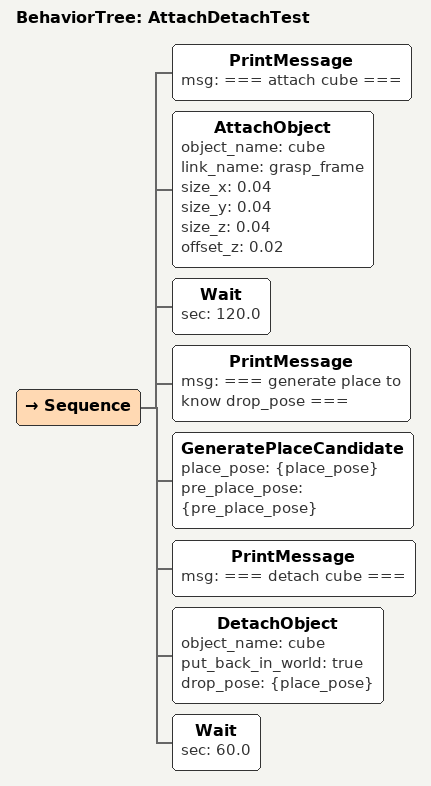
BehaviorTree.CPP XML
<root BTCPP_format="4">
    <BehaviorTree ID="AttachDetachTest">
        <Sequence>
            <PrintMessage msg="=== attach cube ===" />
            <AttachObject object_name="cube"
                link_name="grasp_frame"
                size_x="0.04" size_y="0.04" size_z="0.04"
                offset_z="0.02" />
            <Wait sec="120.0" />

            <PrintMessage msg="=== generate place to know drop_pose ===" />
            <GeneratePlaceCandidate place_pose="{place_pose}"
                pre_place_pose="{pre_place_pose}" />

            <PrintMessage msg="=== detach cube ===" />
            <DetachObject object_name="cube"
                put_back_in_world="true"
                drop_pose="{place_pose}" />
            <Wait sec="60.0" />
        </Sequence>
    </BehaviorTree>
</root>
